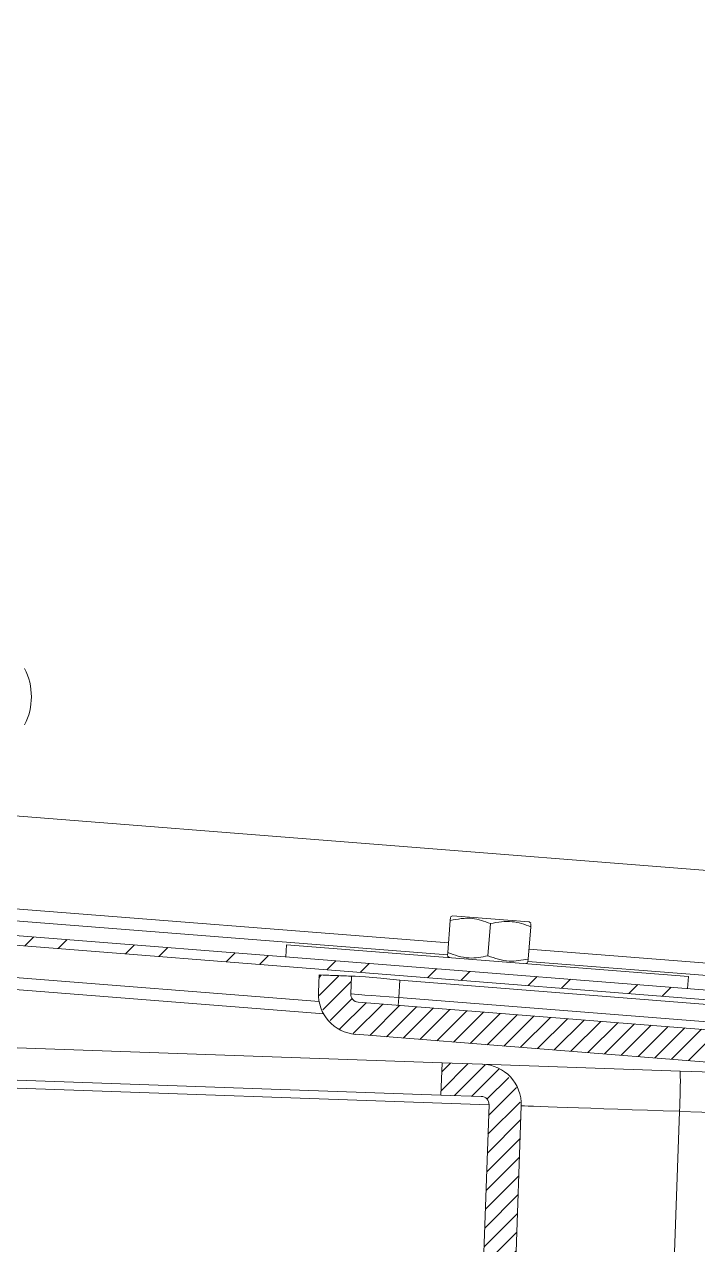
# Model space of a CAD drawing. Header units: millimetres. Extents: x -16985 to -606, y 2122 to 9380.
# Drawn here: x -2947.1 to -2863.6, y 7118.7 to 7270.1 of the extents above; entities that cross this region are included whole.
import ezdxf

# ---------------------------------------------------------------- set-up
doc = ezdxf.new("R2010")
doc.units = ezdxf.units.MM
doc.linetypes.add('K5LT32768', pattern=[0])
doc.linetypes.add('K5LT_THIN', pattern=[0])
pattern_1 = [(45, (0, 0), (-1.122532, 1.122532), [])]

msp = doc.modelspace()

# ---------------------------------------------------------------- hatches: boundary and pattern name
h = msp.add_hatch()
h.set_pattern_fill('ANSI31_ISO', style=0, pattern_type=0)
h.set_pattern_definition(pattern_1)
h.paths.add_polyline_path([(-2677.01, 7378.95), (-2675.17, 7377.78), (-2674.71, 7377.03), (-2674.85, 7376.43), (-2802.49, 7159.81), (-2806.9, 7153.91), (-2812.47, 7149.09), (-2818.95, 7145.59), (-2826.03, 7143.56), (-2833.38, 7143.11), (-2834.46, 7143.18), (-2905.66, 7148.79), (-2906.42, 7149.24), (-2906.58, 7149.84), (-2906.49, 7152.01), (-2910.49, 7152.18), (-2910.58, 7150.01), (-2909.92, 7147.29), (-2907.89, 7145.36), (-2905.98, 7144.81), (-2834.77, 7139.19), (-2826.99, 7139.38), (-2819.41, 7141.15), (-2812.34, 7144.42), (-2806.09, 7149.07), (-2800.93, 7154.9), (-2799.05, 7157.78), (-2671.4, 7374.39), (-2670.71, 7377.11), (-2671.59, 7379.77), (-2673.02, 7381.15), (-2674.86, 7382.32)])
h = msp.add_hatch()
h.set_pattern_fill('ANSI32_ISO', style=0, pattern_type=0)
h.set_pattern_definition([(45, (0, 0), (-6.735192, 6.735192), []), (45, (4.49, 0), (-6.735192, 6.735192), [])])
h.paths.add_polyline_path([(-3022.35, 7283.26), (-3022.4, 7282.06), (-2991.51, 7280.71), (-2986.74, 7279.71), (-2982.53, 7277.22), (-2979.35, 7273.52), (-2977.53, 7268.99), (-2977.24, 7267.16), (-2967.98, 7170.85), (-2966.71, 7165.94), (-2963.98, 7161.66), (-2960.06, 7158.44), (-2955.33, 7156.58), (-2953.13, 7156.25), (-2837.94, 7147.17), (-2830.34, 7147.37), (-2822.96, 7149.16), (-2816.1, 7152.44), (-2810.09, 7157.09), (-2805.17, 7162.89), (-2803.91, 7164.88), (-2800.15, 7171.26), (-2799.88, 7173.24), (-2801.07, 7174.82), (-2808.48, 7179.19), (-2809.09, 7178.15), (-2801.68, 7173.79), (-2801, 7172.77), (-2801.18, 7171.87), (-2804.94, 7165.49), (-2809.4, 7159.5), (-2815.03, 7154.58), (-2821.58, 7150.98), (-2828.74, 7148.84), (-2836.19, 7148.28), (-2837.85, 7148.37), (-2953.03, 7157.45), (-2957.77, 7158.62), (-2961.88, 7161.25), (-2964.93, 7165.06), (-2966.6, 7169.66), (-2966.78, 7170.97), (-2976.04, 7267.28), (-2977.32, 7272.19), (-2980.05, 7276.47), (-2983.96, 7279.69), (-2988.69, 7281.55), (-2991.46, 7281.91)])
h = msp.add_hatch()
h.set_pattern_fill('ANSI31_ISO', style=0, pattern_type=0)
h.set_pattern_definition(pattern_1)
h.paths.add_polyline_path([(-3025.68, 6954.1), (-3025.74, 6950.99), (-3026.13, 6950.22), (-3026.74, 6950.01), (-3050.83, 6950.01), (-3050.83, 6946.01), (-3026.74, 6946.01), (-3024.05, 6946.8), (-3022.21, 6948.9), (-3021.74, 6950.92), (-3021.69, 6954.03), (-3021.29, 6954.81), (-3020.69, 6955.01), (-2980.97, 6955.01), (-2980.18, 6954.63), (-2979.97, 6954.03), (-2979.91, 6950.92), (-2979.08, 6948.25), (-2976.94, 6946.44), (-2974.91, 6946.01), (-2911.38, 6946.01), (-2905.8, 6946.81), (-2900.65, 6949.13), (-2896.37, 6952.8), (-2893.27, 6957.52), (-2891.62, 6962.92), (-2891.39, 6965.31), (-2885.44, 7135.93), (-2886.13, 7138.65), (-2888.17, 7140.57), (-2890.26, 7141.11), (-2895.26, 7141.28), (-2895.4, 7137.28), (-2890.4, 7137.11), (-2889.63, 7136.7), (-2889.43, 7136.07), (-2895.39, 6965.45), (-2896.36, 6960.5), (-2898.82, 6956.1), (-2902.53, 6952.68), (-2907.12, 6950.59), (-2911.38, 6950.01), (-2974.91, 6950.01), (-2975.7, 6950.39), (-2975.91, 6950.99), (-2975.97, 6954.1), (-2976.8, 6956.77), (-2978.93, 6958.58), (-2980.97, 6959.01), (-3020.69, 6959.01), (-3023.37, 6958.23), (-3025.22, 6956.12)])

# ---------------------------------------------------------------- linework, layer by layer
at = {"color": 7, "linetype": 'K5LT_THIN', "lineweight": 18}
for p, q in [((-2815.47, 7161.45), (-2951.87, 7172.2)), ((-2894.45, 7156.14), (-2952.77, 7160.74)), ((-2894.57, 7154.65), (-2952.89, 7159.24)), ((-2894.55, 7154.94), (-2894.23, 7158.94)), ((-2894.2, 7159.3), (-2894.23, 7158.94)), ((-2893.94, 7159.51), (-2894.2, 7159.39)), ((-2889.2, 7159.14), (-2893.94, 7159.51)), ((-2884.47, 7158.77), (-2889.2, 7159.14)), ((-2837.85, 7148.37), (-2953.03, 7157.45)), ((-2889.56, 7154.54), (-2889.25, 7158.55)), ((-2884.58, 7154.15), (-2884.26, 7158.16)), ((-2884.23, 7158.6), (-2884.47, 7158.77)), ((-2884.24, 7158.51), (-2884.26, 7158.16)), ((-2837.94, 7147.17), (-2953.13, 7156.25)), ((-2914.65, 7154.42), (-2914.53, 7155.92)), ((-2914.53, 7155.92), (-2864.69, 7151.99)), ((-2894.58, 7154.58), (-2894.55, 7154.94)), ((-2894.58, 7154.49), (-2894.35, 7154.33)), ((-2837.59, 7151.66), (-2884.48, 7155.36)), ((-2884.87, 7153.58), (-2884.61, 7153.71)), ((-2884.61, 7153.8), (-2884.58, 7154.15)), ((-2837.7, 7150.16), (-2884.6, 7153.86)), ((-2910.5, 7148.88), (-2953.44, 7152.27)), ((-2910.49, 7152.18), (-2910.58, 7150.01)), ((-2910.49, 7152.18), (-2906.49, 7152.01)), ((-2906.49, 7152.01), (-2906.58, 7149.84)), ((-2900.51, 7151.54), (-2900.61, 7149.36)), ((-2837.45, 7146.56), (-2900.51, 7151.54)), ((-2864.81, 7150.49), (-2864.69, 7151.99)), ((-2909.94, 7147.33), (-2953.56, 7150.77)), ((-2905.66, 7148.79), (-2834.46, 7143.18)), ((-2900.68, 7148.4), (-2900.61, 7149.36)), ((-2900.61, 7149.36), (-2834.38, 7144.14)), ((-2905.98, 7144.81), (-2834.77, 7139.19)), ((-2952.81, 7143.29), (-2895.26, 7141.28)), ((-2895.4, 7137.28), (-2895.26, 7141.28)), ((-2890.26, 7141.11), (-2895.26, 7141.28)), ((-2865.71, 7140.25), (-2890.26, 7141.11)), ((-2952.95, 7139.29), (-2895.4, 7137.28)), ((-2855.02, 7139.88), (-2865.71, 7140.25)), ((-2890.4, 7137.11), (-2895.4, 7137.28)), ((-2889.43, 7136.07), (-2892.28, 7054.69)), ((-2885.44, 7135.93), (-2888.27, 7054.69)), ((-2865.8, 7135.25), (-2855.11, 7134.88))]:
    msp.add_line(p, q, dxfattribs=at)
at = {"color": 8, "linetype": 'K5LT32768', "lineweight": 15, "true_color": 0x808080}
for p, q in [((-2889.43, 7136.08), (-2952.97, 7138.29)), ((-2870.79, 6992.21), (-2865.8, 7135.25))]:
    msp.add_line(p, q, dxfattribs=at)
at = {"color": 7, "linetype": 'K5LT_THIN', "lineweight": 18}
for centre, radius, start, end in [((-2953.69, 7186.69), 7.5, 332.1819, 27.8181), ((-2905.59, 7149.79), 5, 177.49, 265.49), ((-2905.59, 7149.79), 1, 177.49, 265.49), ((-2890.43, 7136.11), 5, 358, 88), ((-2937.38, 7139), 71.68, 357.0022, 0.9975), ((-2890.43, 7136.11), 1, 358, 88)]:
    msp.add_arc(centre, radius, start, end, dxfattribs=at)
for centre, major_axis, ratio, start_param, end_param in [((-2900.51, 7151.4), (5.98, -0.61), 0.023174, 1.573364, 3.142942), ((-2900.6, 7149.4), (5.99, -0.44), 0.005808, -3.141424, -1.571845), ((-2865.45, 7135.24), (19.99, -0.7), 0.000152, 1.588239, 3.141593)]:
    msp.add_ellipse(centre, major_axis=major_axis, ratio=ratio, start_param=start_param, end_param=end_param, dxfattribs=at)
for points, knots in [([(-2894.23, 7158.94), (-2893.32, 7159.11), (-2891.62, 7159.41), (-2890, 7158.82), (-2889.25, 7158.55)], [0, 0, 0, 0, 0.534716, 1, 1, 1, 1]), ([(-2889.25, 7158.55), (-2888.34, 7158.71), (-2886.64, 7159.02), (-2885.02, 7158.43), (-2884.26, 7158.16)], [0, 0, 0, 0, 0.534716, 1, 1, 1, 1]), ([(-2894.55, 7154.94), (-2893.68, 7154.63), (-2892.04, 7154.07), (-2890.35, 7154.39), (-2889.56, 7154.54)], [0, 0, 0, 0, 0.534716, 1, 1, 1, 1]), ([(-2889.56, 7154.54), (-2888.69, 7154.24), (-2887.06, 7153.68), (-2885.37, 7154), (-2884.58, 7154.15)], [0, 0, 0, 0, 0.534716, 1, 1, 1, 1]), ([(-2906.08, 7152.02), (-2906.78, 7152.04), (-2908.27, 7152.09), (-2909.39, 7152.14), (-2909.99, 7152.16)], [0, 0, 0, 0, 0.467721, 1, 1, 1, 1])]:
    msp.add_open_spline(points, degree=3, knots=knots, dxfattribs=at)

doc.saveas('drawing.dxf')
